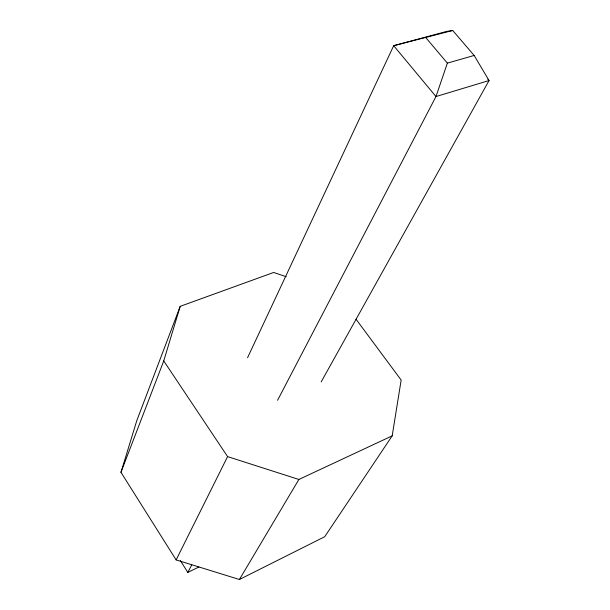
<?xml version="1.0" encoding="UTF-8"?>
<svg xmlns="http://www.w3.org/2000/svg" width="610" height="610" viewBox="0 0 610 610"><rect width="100%" height="100%" fill="white"/><g stroke="black" fill="none" stroke-linecap="round" stroke-linejoin="round"><path stroke-width="0.91" d="M286.235 276.734L273.661 272.464L180.202 306.342L136.815 420.587L120.955 472.315L176.13 559.911L239.417 579.5L324.711 536.724L392.192 435.845L401.159 380.045L356.034 319.221M120.955 472.315L163.739 360.929L180.202 306.342M321.173 381.913L489.045 80.55L474.153 55.464L447.374 63.12L435.975 96.555L277.573 400.29M247.553 357.735L393.686 45.689L446.939 31.354L452.727 30.5L474.153 55.464M176.13 559.911L227.599 456.6L163.739 360.929M180.339 560.567L187.811 572.409L191.769 564.814M239.417 579.5L298.877 479.468L392.192 435.845M187.811 572.409L198.852 567.041M487.809 79.102L489.045 80.55L435.975 96.555L393.686 45.689L452.727 30.5M227.599 456.6L298.877 479.468M425.894 37.728L447.374 63.12"/></g></svg>
